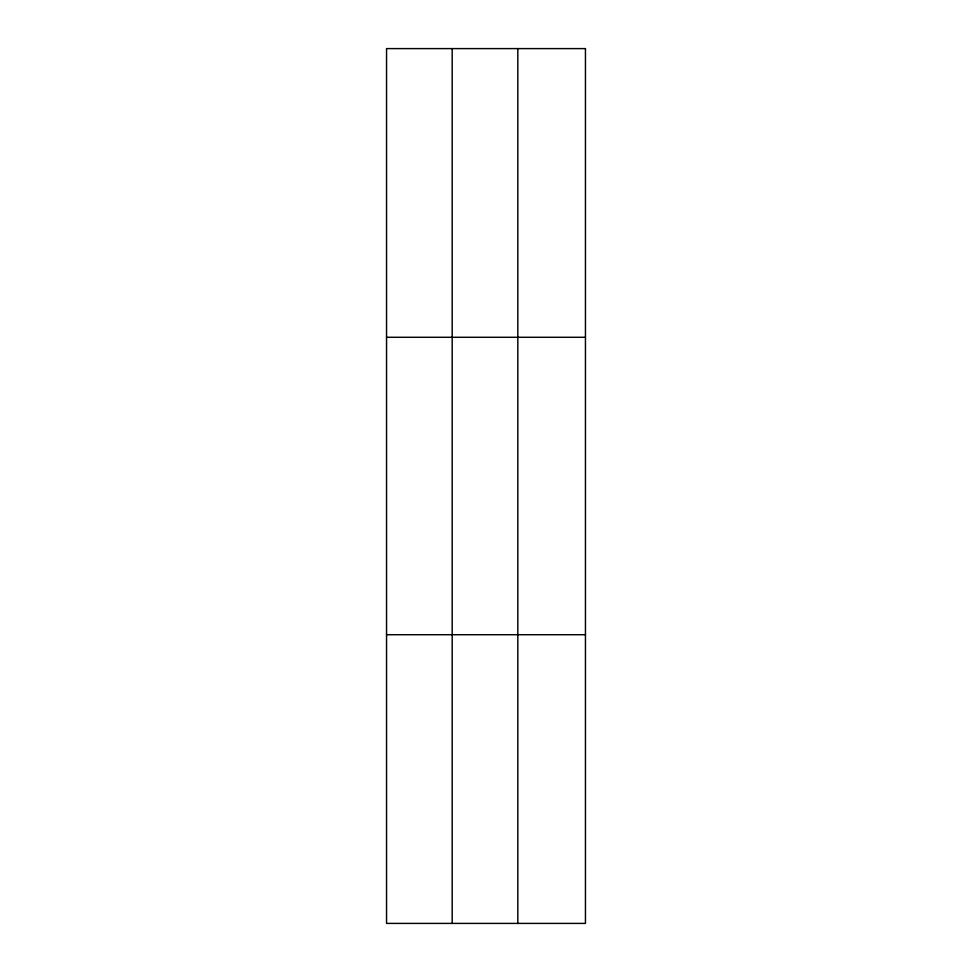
<?xml version="1.0" encoding="UTF-8"?>
<svg xmlns="http://www.w3.org/2000/svg" width="972" height="972" viewBox="0 0 972 972"><rect width="100%" height="100%" fill="white"/><g stroke="black" fill="none" stroke-linecap="round" stroke-linejoin="round"><path stroke-width="1.46" d="M452.187 48.6L452.187 923.4M517.821 48.6L517.821 923.4M386.552 337.284L585.448 337.284M386.552 634.716L585.448 634.716M585.448 48.6L585.448 923.4L386.552 923.4L386.552 48.6L585.448 48.6"/></g></svg>
